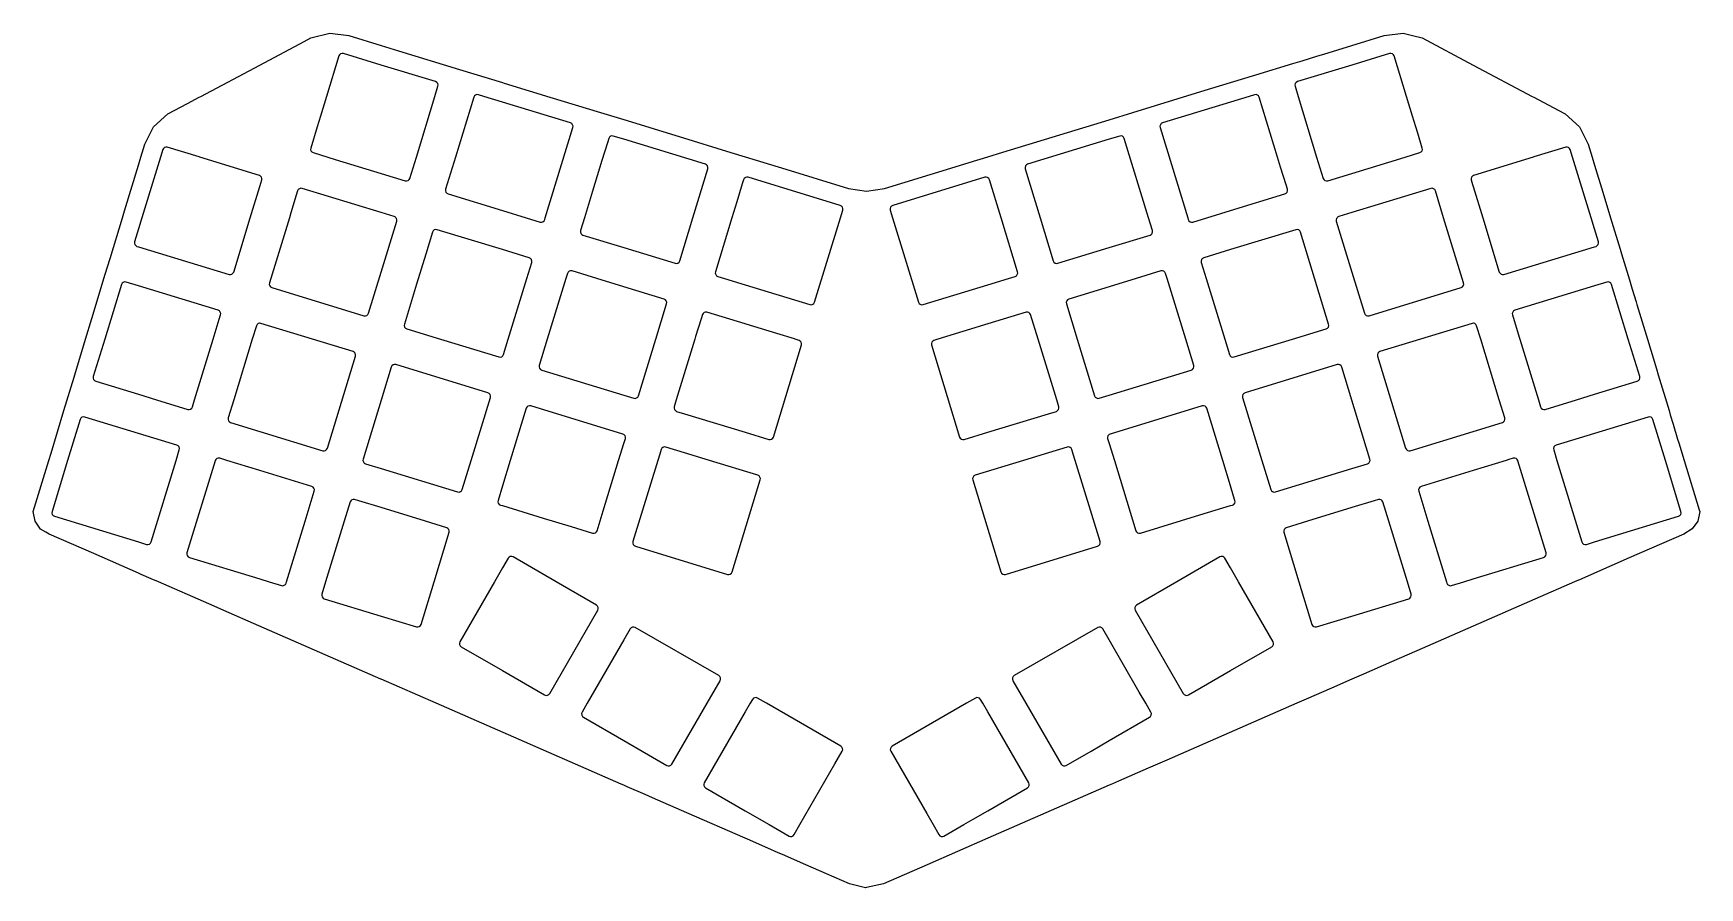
# Model space of a CAD drawing. Header units: millimetres. Extents: x -113 to 112, y 59 to 174.
import ezdxf

# ---------------------------------------------------------------- set-up
doc = ezdxf.new("R2010")
doc.units = ezdxf.units.MM
doc.layers.get('0').update_dxf_attribs({"linetype": 'CONTINUOUS'})

msp = doc.modelspace()

# ---------------------------------------------------------------- linework, layer by layer
at = {"color": 7}
for points in [[(98.53726, 152.728653), (99.593813, 149.246155), (100.88294, 144.99704), (101.07176, 144.374653), (102.13794, 140.860874), (102.51406, 139.621332), (103.03176, 137.915153), (103.14204, 137.551712), (104.56497, 132.862154), (105.77776, 128.865153), (106.02835, 128.039287), (107.49449, 123.207196), (107.6624, 122.653796), (108.04292, 121.399695), (108.6559, 119.379437), (108.80876, 118.875653), (109.53612, 116.478153), (111.55899, 109.810482), (111.62829, 109.582153), (111.36529, 108.303152), (110.61829, 107.232152), (109.50929, 106.543152), (102.12929, 103.318653), (97.432294, 101.266526), (95.700826, 100.510046), (94.748914, 100.094152), (89.387296, 97.751653), (73.419301, 90.774996), (70.001912, 89.281887), (66.255795, 87.645153), (64.664296, 86.949827), (61.910714, 85.746788), (58.504048, 84.258415), (57.249162, 83.710151), (39.691262, 76.039104), (37.138234, 74.923687), (33.140813, 73.177223), (32.337263, 72.826153), (31.896265, 72.633484), (15.512264, 65.475387), (7.320264, 61.896339), (1.428263, 59.322155), (-0.871737, 58.829704), (-0.995737, 58.803154), (-3.171737, 59.322155), (-6.271134, 60.676285), (-9.063737, 61.896377), (-12.205631, 63.269077), (-12.789999, 63.524387), (-14.193449, 64.137558), (-16.925314, 65.331115), (-17.255738, 65.475475), (-25.115622, 68.909473), (-29.771912, 70.943813), (-30.757767, 71.374538), (-33.187323, 72.436012), (-33.639739, 72.633674), (-33.988738, 72.786152), (-58.992098, 83.710151), (-66.40774, 86.950056), (-66.45374, 86.970156), (-83.638735, 94.478153), (-86.93925, 95.920299), (-89.677233, 97.116653), (-96.492411, 100.094152), (-97.444285, 100.510019), (-98.799983, 101.102314), (-99.175738, 101.266477), (-105.21424, 103.904653), (-111.25274, 106.543152), (-111.69696, 106.801336), (-112.39174, 107.205153), (-113.14474, 108.285153), (-113.37174, 109.582153), (-111.27964, 116.478153), (-110.97474, 117.483153), (-109.23794, 123.207188), (-107.86224, 127.741153), (-107.77174, 128.039274), (-106.30831, 132.862154), (-105.4637, 135.645653), (-103.65104, 141.620512), (-103.0107, 143.731153), (-101.33729, 149.246155), (-101.0507, 150.190655), (-99.175698, 156.370254), (-98.851677, 157.438152), (-98.320694, 159.188152), (-97.1307, 161.506153), (-95.207696, 163.266151), (-92.533318, 164.688087), (-90.983697, 165.512005), (-90.761483, 165.630153), (-82.791695, 169.867592), (-76.802498, 173.051979), (-75.878701, 173.543152), (-73.344697, 174.153152), (-70.756699, 173.844154), (-66.4077, 172.514671), (-64.062195, 171.797653), (-55.810696, 169.274654), (-50.023697, 167.505249), (-49.783925, 167.431939), (-46.401196, 166.397652), (-43.638077, 165.552991), (-36.808198, 163.465154), (-33.639699, 162.496434), (-26.161698, 160.210152), (-19.177197, 158.074654), (-17.255698, 157.487202), (-15.777981, 157.035424), (-12.349197, 155.987153), (-3.286697, 153.216153), (-3.284377, 153.215798), (-0.871737, 152.847152), (1.543263, 153.216152), (10.536763, 155.965652), (12.985631, 156.71439), (15.512264, 157.486904), (17.521263, 158.101154), (31.896265, 162.496067), (35.111764, 163.479152), (44.289762, 166.285152), (48.280263, 167.505218), (51.707761, 168.553154), (56.686479, 170.075302), (57.945104, 170.460106), (60.054296, 171.10495), (60.867761, 171.353653), (64.664266, 172.514438), (69.013265, 173.844154), (69.014143, 173.844257), (71.601263, 174.153152), (72.85626, 173.851043), (74.135267, 173.543152), (81.048261, 169.867592), (89.018049, 165.630153), (89.240263, 165.512005), (92.540296, 163.757416), (93.464262, 163.266151), (95.387266, 161.506153), (96.576414, 159.189804), (96.57726, 159.188104), (97.108266, 157.438104), (97.432264, 156.370313)], [(-59.062703, 167.628153), (-66.407704, 169.873834), (-71.494702, 171.429151), (-71.688702, 171.449151), (-71.875699, 171.393151), (-72.0267, 171.26915), (-72.1197, 171.097149), (-73.790759, 165.63015), (-74.599696, 162.983636), (-75.04275, 161.53415), (-75.919696, 158.66515), (-75.939696, 158.47115), (-75.883696, 158.28415), (-75.759695, 158.133149), (-75.587698, 158.041149), (-74.599692, 157.739074), (-73.615454, 157.438148), (-72.623702, 157.134929), (-68.466856, 155.863998), (-66.407698, 155.234424), (-63.155695, 154.24015), (-62.961695, 154.22115), (-62.775694, 154.27715), (-62.623694, 154.400151), (-62.531694, 154.572152), (-61.655435, 157.438149), (-59.150785, 165.63015), (-58.730695, 167.004151), (-58.711695, 167.198151), (-58.767695, 167.385151), (-58.890696, 167.536149)], [(72.047323, 165.630153), (70.376264, 171.097152), (70.283264, 171.269153), (70.132263, 171.393154), (69.945266, 171.449154), (69.751266, 171.429154), (64.664268, 169.873837), (57.319267, 167.628156), (57.147266, 167.536156), (57.024265, 167.385158), (56.968265, 167.198158), (56.987265, 167.004158), (57.407355, 165.630157), (59.912005, 157.438156), (60.788264, 154.572159), (60.880264, 154.400158), (61.032264, 154.277157), (61.218265, 154.221157), (61.412265, 154.240157), (64.664268, 155.234431), (71.872024, 157.438155), (72.856262, 157.739081), (73.844268, 158.041156), (74.016265, 158.133156), (74.140266, 158.284157), (74.196266, 158.471157), (74.176266, 158.665157), (73.565731, 160.662586), (73.299314, 161.534153), (72.85626, 162.983639)], [(-53.809707, 165.699154), (-53.846827, 165.630154), (-53.901697, 165.528153), (-56.375162, 157.438153), (-57.702699, 153.096154), (-57.721699, 152.901154), (-57.665699, 152.715154), (-57.542701, 152.564153), (-57.370701, 152.471153), (-50.0237, 150.224857), (-46.822635, 149.246155), (-44.938701, 148.670154), (-44.744701, 148.651154), (-44.557701, 148.707154), (-44.4067, 148.831155), (-44.3137, 149.002152), (-44.23912, 149.246156), (-40.513702, 161.434155), (-40.493702, 161.628156), (-40.549702, 161.815156), (-40.673699, 161.966153), (-40.8457, 162.059153), (-50.023701, 164.865264), (-52.525437, 165.630152), (-53.277699, 165.860152), (-53.471699, 165.879152), (-53.6587, 165.823152)], [(50.782001, 165.630162), (48.280265, 164.865274), (39.102264, 162.059163), (38.930263, 161.966163), (38.806266, 161.815166), (38.750266, 161.628166), (38.770266, 161.434165), (42.495684, 149.246166), (42.570264, 149.002162), (42.663264, 148.831165), (42.814265, 148.707164), (43.001265, 148.651164), (43.195265, 148.670164), (45.079199, 149.246165), (48.280264, 150.224867), (55.627265, 152.471163), (55.799265, 152.564163), (55.922263, 152.715164), (55.978263, 152.901164), (55.959263, 153.096164), (55.778199, 153.688373), (55.047249, 156.079105), (54.631726, 157.438163), (52.158261, 165.528163), (52.103391, 165.630164), (52.066271, 165.699164), (51.91527, 165.823164), (51.728269, 165.879164), (51.534269, 165.860164)], [(-26.096704, 143.433148), (-24.319418, 149.24615), (-22.295704, 155.865149), (-22.276704, 156.059149), (-22.332704, 156.24615), (-22.455704, 156.397147), (-22.627705, 156.489147), (-33.639706, 159.855991), (-35.059704, 160.290145), (-35.253704, 160.309145), (-35.440704, 160.253145), (-35.591705, 160.130143), (-35.683705, 159.958143), (-35.864762, 159.365957), (-36.590146, 156.993425), (-37.861005, 152.836808), (-38.958825, 149.246145), (-39.484704, 147.526143), (-39.504704, 147.332143), (-39.447704, 147.145143), (-39.324703, 146.994144), (-39.152702, 146.902144), (-33.639706, 145.216582), (-26.720705, 143.101143), (-26.526705, 143.081143), (-26.339704, 143.137143), (-26.188703, 143.261144)], [(33.848272, 160.130164), (33.697271, 160.253166), (33.510271, 160.309166), (33.316416, 160.290176), (33.316271, 160.29016), (31.896273, 159.856006), (20.884272, 156.489162), (20.712271, 156.397162), (20.589271, 156.246165), (20.532271, 156.059164), (20.552271, 155.865164), (22.575985, 149.246165), (24.353271, 143.433163), (24.445271, 143.261164), (24.596272, 143.137163), (24.783273, 143.081163), (24.977273, 143.101163), (31.896274, 145.216602), (37.40927, 146.902164), (37.581271, 146.994164), (37.704272, 147.145163), (37.761272, 147.332163), (37.741272, 147.526163), (37.215383, 149.246155), (33.940263, 159.958153)], [(-96.215804, 157.438157), (-98.72045, 149.24616), (-99.175696, 147.75718), (-99.707694, 146.017158), (-99.726694, 145.823157), (-99.670694, 145.636159), (-99.547693, 145.485158), (-99.375688, 145.393158), (-99.175691, 145.332008), (-86.943689, 141.592157), (-86.749688, 141.573157), (-86.562692, 141.629157), (-86.411691, 141.752158), (-86.318691, 141.924157), (-84.080631, 149.24616), (-82.79169, 153.463017), (-82.518695, 154.356156), (-82.498695, 154.550157), (-82.554695, 154.737157), (-82.678695, 154.888158), (-82.791694, 154.948598), (-82.850694, 154.980148), (-90.889474, 157.438148), (-90.983694, 157.466958), (-95.281698, 158.781148), (-95.476697, 158.801148), (-95.662694, 158.745148), (-95.813695, 158.621152), (-95.906695, 158.449151)], [(81.10626, 154.980104), (81.04826, 154.948904), (80.935261, 154.888104), (80.811261, 154.737103), (80.755261, 154.550103), (80.775261, 154.356102), (80.956246, 153.763985), (81.048256, 153.462963), (82.337197, 149.246106), (84.575257, 141.924103), (84.668257, 141.752104), (84.819258, 141.629103), (85.006254, 141.573103), (85.200255, 141.592103), (97.432257, 145.331954), (97.632254, 145.393104), (97.804259, 145.485104), (97.92726, 145.636105), (97.98326, 145.823103), (97.96426, 146.017104), (97.432262, 147.757126), (96.977016, 149.246106), (94.47237, 157.438103), (94.163265, 158.449105), (94.070265, 158.621106), (93.919264, 158.745102), (93.733267, 158.801102), (93.538268, 158.781102), (89.240264, 157.467015), (89.145694, 157.438105)], [(-77.862414, 152.311996), (-78.595149, 149.915436), (-78.799777, 149.246155), (-81.489703, 140.448152), (-81.509703, 140.254152), (-81.452703, 140.067154), (-81.329702, 139.916153), (-81.157705, 139.823153), (-68.725698, 136.022155), (-68.531706, 136.003155), (-68.344702, 136.059155), (-68.193701, 136.183156), (-68.101701, 136.354155), (-66.407701, 141.894753), (-64.300699, 148.786155), (-64.280699, 148.981154), (-64.337699, 149.167155), (-64.402049, 149.246155), (-64.460699, 149.318155), (-64.6327, 149.411155), (-66.407701, 149.953849), (-77.064699, 153.212157), (-77.258699, 153.231157), (-77.445695, 153.175157), (-77.596696, 153.05116), (-77.688696, 152.880158)], [(-17.222702, 154.683155), (-17.255702, 154.656275), (-17.373702, 154.560155), (-17.466702, 154.388154), (-17.64001, 153.821317), (-18.381638, 151.395661), (-19.038834, 149.246156), (-21.267703, 141.956155), (-21.286703, 141.762154), (-21.230703, 141.575154), (-21.106705, 141.424153), (-20.935703, 141.332153), (-20.026443, 141.054153), (-17.255705, 140.207018), (-8.503704, 137.531152), (-8.309704, 137.512152), (-8.122704, 137.568152), (-7.971704, 137.691151), (-7.878704, 137.863152), (-4.398428, 149.246154), (-4.077704, 150.295153), (-4.058704, 150.489154), (-4.114704, 150.676154), (-4.238704, 150.827151), (-4.409704, 150.919151), (-16.841704, 154.72015), (-17.036705, 154.74015)], [(15.2923, 154.740154), (15.0983, 154.720154), (2.6663, 150.919155), (2.4953, 150.827155), (2.3713, 150.676158), (2.3153, 150.489158), (2.3343, 150.295157), (2.655025, 149.246158), (6.1353, 137.863153), (6.2283, 137.691152), (6.3793, 137.568153), (6.5663, 137.512153), (6.7603, 137.531153), (15.512301, 140.207019), (18.283039, 141.054154), (19.192299, 141.332154), (19.193499, 141.332791), (19.363314, 141.424151), (19.487312, 141.575152), (19.543312, 141.762152), (19.524312, 141.956153), (17.295443, 149.246154), (15.723311, 154.388152), (15.630311, 154.560153), (15.512311, 154.656273), (15.479311, 154.683153)], [(75.321264, 153.212154), (64.664266, 149.953846), (62.889265, 149.411152), (62.717264, 149.318152), (62.658614, 149.246152), (62.594264, 149.167152), (62.537264, 148.981151), (62.557264, 148.786152), (64.664266, 141.89475), (66.358266, 136.354152), (66.450266, 136.183153), (66.601267, 136.059152), (66.788271, 136.003152), (66.982263, 136.022152), (79.41427, 139.82315), (79.586267, 139.91615), (79.709268, 140.067151), (79.766268, 140.254149), (79.746268, 140.448149), (77.056342, 149.246152), (75.945273, 152.88015), (75.853273, 153.051152), (75.702272, 153.175149), (75.515276, 153.231149)], [(-46.414694, 143.841148), (-50.023695, 144.944574), (-58.846693, 147.642147), (-59.040694, 147.661147), (-59.227694, 147.605147), (-59.378695, 147.482146), (-59.471695, 147.310147), (-60.386677, 144.31671), (-61.617386, 140.290348), (-63.271699, 134.878146), (-63.291699, 134.684145), (-63.235699, 134.497145), (-63.111703, 134.346146), (-62.939702, 134.254146), (-58.387227, 132.862148), (-50.508702, 130.453147), (-50.313702, 130.433147), (-50.127702, 130.489147), (-50.023701, 130.574547), (-49.976701, 130.613147), (-49.883701, 130.785147), (-49.248672, 132.862148), (-46.744022, 141.054147), (-46.082699, 143.217147), (-46.063699, 143.411148), (-46.119699, 143.598148), (-46.242696, 143.749147)], [(61.196263, 134.254152), (61.368264, 134.346152), (61.49226, 134.497151), (61.54826, 134.684151), (61.52826, 134.878152), (57.728256, 147.310153), (57.635256, 147.482152), (57.484255, 147.605153), (57.297255, 147.661153), (57.103254, 147.642153), (48.280256, 144.94458), (44.671255, 143.841154), (44.499254, 143.749154), (44.376257, 143.598155), (44.320257, 143.411155), (44.339257, 143.217154), (45.00058, 141.054154), (47.50523, 132.862155), (48.140259, 130.785154), (48.233259, 130.613154), (48.280259, 130.574554), (48.38426, 130.489154), (48.57026, 130.433154), (48.764261, 130.453154), (56.643419, 132.862155)], [(-31.666708, 125.215141), (-29.32869, 132.862142), (-27.865707, 137.647142), (-27.845707, 137.841142), (-27.901707, 138.02814), (-28.025705, 138.179141), (-28.197706, 138.271141), (-33.639708, 139.934996), (-37.300116, 141.054142), (-40.629705, 142.072142), (-40.823706, 142.092142), (-41.010706, 142.036142), (-41.161707, 141.912141), (-41.253707, 141.74014), (-41.463447, 141.054141), (-43.968097, 132.862142), (-45.054706, 129.308141), (-45.073706, 129.114141), (-45.017706, 128.927141), (-44.894705, 128.776141), (-44.722708, 128.684141), (-33.639708, 125.295588), (-32.290707, 124.88314), (-32.096706, 124.86414), (-31.909706, 124.920141), (-31.758705, 125.04314)], [(35.556673, 141.054153), (31.896265, 139.935007), (26.454263, 138.271152), (26.282262, 138.179152), (26.158264, 138.028151), (26.102264, 137.841153), (26.122264, 137.647153), (27.585247, 132.862153), (29.923265, 125.215152), (30.015265, 125.043151), (30.166266, 124.920152), (30.353266, 124.864151), (30.547267, 124.883151), (31.896268, 125.295599), (42.979268, 128.684151), (43.151265, 128.776151), (43.274266, 128.927151), (43.330266, 129.114151), (43.311266, 129.308151), (42.224657, 132.862152), (39.720007, 141.054151), (39.510267, 141.74015), (39.418267, 141.912151), (39.267266, 142.036152), (39.080266, 142.092152), (38.886265, 142.072152)], [(-88.419686, 136.763141), (-99.17569, 140.051715), (-100.851689, 140.564141), (-101.045689, 140.583141), (-101.232689, 140.527141), (-101.383689, 140.404142), (-101.475689, 140.232141), (-103.729019, 132.862142), (-105.276689, 127.800141), (-105.296689, 127.606141), (-105.240689, 127.419141), (-105.116689, 127.268141), (-104.944689, 127.175141), (-99.17569, 125.411772), (-96.749382, 124.670141), (-92.512688, 123.375141), (-92.318688, 123.355141), (-92.131691, 123.411141), (-91.98069, 123.535141), (-91.88869, 123.707141), (-91.594264, 124.670141), (-89.08961, 132.862141), (-88.260448, 135.574114), (-88.087695, 136.139139), (-88.068695, 136.33314), (-88.124695, 136.51914), (-88.247696, 136.671141)], [(87.267481, 133.119601), (87.346191, 132.862149), (89.850845, 124.670148), (90.145271, 123.707148), (90.237271, 123.535148), (90.388272, 123.411148), (90.575269, 123.355148), (90.769269, 123.375148), (95.005963, 124.670148), (97.432271, 125.411779), (103.20127, 127.175148), (103.37327, 127.268148), (103.49727, 127.419148), (103.55327, 127.606148), (103.53327, 127.800148), (101.9856, 132.862149), (99.73227, 140.232148), (99.64027, 140.404149), (99.48927, 140.527148), (99.30227, 140.583148), (99.108273, 140.564148), (97.432271, 140.051722), (86.676267, 136.763148), (86.504269, 136.671148), (86.381268, 136.519147), (86.325268, 136.333147), (86.344268, 136.139146)], [(-83.258692, 134.66215), (-83.809031, 132.862151), (-86.313677, 124.67015), (-87.059695, 122.23015), (-87.078695, 122.03615), (-87.022695, 121.84915), (-86.899694, 121.69815), (-86.727697, 121.60615), (-82.791692, 120.402744), (-74.295698, 117.80515), (-74.101697, 117.78515), (-73.914693, 117.84215), (-73.763692, 117.96515), (-73.670702, 118.13715), (-69.870699, 130.56915), (-69.850689, 130.76315), (-69.906699, 130.95015), (-70.030692, 131.10115), (-70.202696, 131.19315), (-75.66152, 132.862151), (-82.634695, 134.994151), (-82.791693, 135.010341), (-82.828693, 135.014141), (-83.01469, 134.957141), (-83.16669, 134.834142)], [(-23.209412, 135.602989), (-23.942145, 133.206424), (-24.047408, 132.862144), (-26.552056, 124.670143), (-26.836703, 123.739143), (-26.856703, 123.545142), (-26.800703, 123.358143), (-26.676702, 123.207143), (-26.504701, 123.114143), (-25.447702, 122.790972), (-17.255703, 120.286323), (-14.072702, 119.313142), (-13.878702, 119.294142), (-13.691702, 119.350142), (-13.540702, 119.474143), (-13.448702, 119.645143), (-9.647702, 132.077143), (-9.628702, 132.271143), (-9.684702, 132.458143), (-9.807702, 132.609144), (-9.979702, 132.702144), (-10.503017, 132.862144), (-10.571427, 132.883054), (-12.972929, 133.617295), (-17.101043, 134.879439), (-17.255708, 134.926729), (-22.411708, 136.503142), (-22.605706, 136.522142), (-22.792707, 136.466142), (-22.943708, 136.342141), (-23.035708, 136.171142)], [(11.797297, 119.474153), (11.948297, 119.350152), (12.135297, 119.294152), (12.329297, 119.313153), (15.512298, 120.286333), (23.704297, 122.790982), (24.761296, 123.114153), (24.933297, 123.207153), (25.057298, 123.358153), (25.113298, 123.545153), (25.093298, 123.739153), (24.808651, 124.670153), (22.304003, 132.862154), (21.292298, 136.171154), (21.200298, 136.342153), (21.049297, 136.466154), (20.862296, 136.522154), (20.673255, 136.503634), (20.668255, 136.503148), (15.512255, 134.926735), (8.759569, 132.862149), (8.236254, 132.702149), (8.064254, 132.609149), (7.941254, 132.458148), (7.885254, 132.271148), (7.904254, 132.077148), (11.705254, 119.645148)], [(68.28726, 131.101153), (68.163267, 130.950153), (68.107257, 130.763153), (68.127267, 130.569153), (71.92727, 118.137153), (72.02026, 117.965153), (72.171261, 117.842153), (72.358265, 117.785153), (72.552266, 117.805153), (81.04826, 120.402747), (84.984265, 121.606152), (85.156262, 121.698152), (85.279263, 121.849153), (85.335263, 122.036153), (85.316263, 122.230153), (84.570245, 124.670153), (82.065599, 132.862154), (81.51526, 134.662153), (81.42326, 134.834154), (81.27126, 134.957153), (81.085263, 135.014153), (81.048263, 135.010353), (80.891265, 134.994163), (73.91809, 132.862163), (68.459266, 131.193162)], [(-65.040707, 129.092153), (-66.407711, 124.621081), (-68.841709, 116.660153), (-68.860469, 116.478152), (-68.861669, 116.466152), (-68.804669, 116.279152), (-68.681668, 116.128152), (-68.50967, 116.036152), (-66.407673, 115.39348), (-56.077671, 112.235153), (-55.883671, 112.216153), (-55.696671, 112.272153), (-55.545707, 112.395152), (-55.453707, 112.567153), (-54.257944, 116.478152), (-51.652704, 124.999152), (-51.632704, 125.193153), (-51.689704, 125.380153), (-51.812705, 125.531153), (-51.984702, 125.623153), (-64.416701, 129.424153), (-64.610701, 129.444153), (-64.797702, 129.388153), (-64.948706, 129.264153)], [(50.069268, 125.531153), (49.946267, 125.380153), (49.889267, 125.193153), (49.909267, 124.999152), (52.514501, 116.478153), (53.710264, 112.567153), (53.802264, 112.395153), (53.953265, 112.272153), (54.140265, 112.216153), (54.334265, 112.235153), (64.664266, 115.39348), (66.766263, 116.036153), (66.938261, 116.128153), (67.061262, 116.279153), (67.118262, 116.466153), (67.117062, 116.478153), (67.098302, 116.660153), (64.664304, 124.621081), (63.2973, 129.092153), (63.2053, 129.264153), (63.054296, 129.388153), (62.867295, 129.444153), (62.673295, 129.424153), (50.241296, 125.623153)], [(-46.198698, 123.855145), (-46.392698, 123.874145), (-46.579698, 123.818145), (-46.730708, 123.695153), (-46.823708, 123.523153), (-48.977669, 116.478152), (-50.023708, 113.056854), (-50.624706, 111.091152), (-50.643706, 110.897153), (-50.587706, 110.710152), (-50.463705, 110.559152), (-50.292707, 110.466152), (-50.023706, 110.383929), (-44.536772, 108.706779), (-40.740297, 107.546337), (-37.860704, 106.666153), (-37.665705, 106.646153), (-37.479708, 106.702153), (-37.328707, 106.826152), (-37.235707, 106.997153), (-36.418435, 109.670224), (-34.336956, 116.478152), (-33.63971, 118.758655), (-33.434708, 119.429153), (-33.415708, 119.624152), (-33.471708, 119.810153), (-33.595709, 119.961153), (-33.639709, 119.985083), (-33.766708, 120.054153)], [(31.896299, 118.758655), (32.593549, 116.478152), (35.492299, 106.997153), (35.585299, 106.826152), (35.7363, 106.702153), (35.922297, 106.646153), (36.117296, 106.666153), (44.149107, 109.121178), (48.280298, 110.383929), (48.549299, 110.466152), (48.720297, 110.559152), (48.844298, 110.710152), (48.900298, 110.897153), (48.881298, 111.091152), (48.700239, 111.683363), (48.280301, 113.056854), (47.234262, 116.478152), (45.080301, 123.523153), (44.987301, 123.695153), (44.8363, 123.818153), (44.6493, 123.874153), (44.4553, 123.855153), (32.0233, 120.054153), (31.896302, 119.985083), (31.852302, 119.961153), (31.728301, 119.810153), (31.672301, 119.624153), (31.691301, 119.429153)], [(-93.989702, 118.545153), (-99.175707, 120.130737), (-106.421709, 122.346153), (-106.615709, 122.366153), (-106.802709, 122.309153), (-106.953709, 122.186153), (-107.045709, 122.014153), (-108.738299, 116.478153), (-110.846709, 109.582153), (-110.866709, 109.388153), (-110.809709, 109.201153), (-110.686709, 109.050153), (-110.514709, 108.958153), (-99.175707, 105.49133), (-98.082705, 105.157153), (-97.888704, 105.137153), (-97.701708, 105.194153), (-97.550707, 105.317153), (-97.458707, 105.489153), (-94.098897, 116.478153), (-93.657712, 117.921153), (-93.657697, 117.921303), (-93.637707, 118.115153), (-93.694707, 118.302153), (-93.817708, 118.453153)], [(91.914266, 117.921153), (92.355451, 116.478153), (95.715261, 105.489153), (95.807261, 105.317153), (95.958262, 105.194153), (96.145258, 105.137153), (96.339259, 105.157153), (97.432261, 105.49133), (108.77126, 108.958153), (108.94326, 109.050153), (109.06626, 109.201153), (109.12326, 109.388152), (109.10326, 109.582153), (106.99485, 116.478153), (105.30226, 122.014152), (105.21026, 122.186153), (105.05926, 122.309153), (104.87226, 122.366153), (104.67826, 122.346153), (97.432264, 120.130737), (92.246259, 118.545152), (92.074262, 118.453152), (91.951261, 118.302152), (91.894261, 118.115152)], [(-28.175706, 118.304141), (-28.362704, 118.248141), (-28.513705, 118.125141), (-28.605705, 117.953141), (-28.790749, 117.347918), (-29.056678, 116.478152), (-32.406707, 105.521153), (-32.425707, 105.327153), (-32.369707, 105.140153), (-32.246708, 104.989153), (-32.074707, 104.897153), (-19.642708, 101.096153), (-19.448708, 101.076153), (-19.261707, 101.133153), (-19.110708, 101.256153), (-19.018708, 101.428153), (-15.217707, 113.860153), (-15.197707, 114.054153), (-15.253707, 114.241153), (-15.377707, 114.392153), (-15.549707, 114.484153), (-22.071519, 116.478152), (-25.447707, 117.510399), (-27.981708, 118.285153)], [(23.7043, 117.510399), (20.328112, 116.478152), (13.8063, 114.484153), (13.6343, 114.392152), (13.5103, 114.241152), (13.4543, 114.054153), (13.4743, 113.860152), (17.275299, 101.428153), (17.367299, 101.256153), (17.518298, 101.133153), (17.705299, 101.076153), (17.899299, 101.096153), (30.331298, 104.897153), (30.503299, 104.989153), (30.626298, 105.140153), (30.682298, 105.327153), (30.663298, 105.521153), (27.313269, 116.478152), (27.047341, 117.34793), (26.862297, 117.953153), (26.770297, 118.125152), (26.619296, 118.248153), (26.432298, 118.304153), (26.238298, 118.285152)], [(-88.735695, 116.616141), (-88.810315, 116.478141), (-88.828705, 116.444141), (-92.628708, 104.012141), (-92.648708, 103.818141), (-92.592708, 103.632141), (-92.468707, 103.480141), (-92.29671, 103.388141), (-82.791705, 100.482051), (-81.52296, 100.09414), (-79.864703, 99.58714), (-79.670711, 99.56814), (-79.484706, 99.62414), (-79.332706, 99.747139), (-79.240706, 99.91914), (-79.187196, 100.094139), (-76.682542, 108.28614), (-75.439699, 112.351141), (-75.420699, 112.54514), (-75.476699, 112.73214), (-75.599693, 112.88314), (-75.771698, 112.97614), (-82.791694, 115.121893), (-87.228777, 116.478153), (-88.203707, 116.776153), (-88.397707, 116.796153), (-88.584703, 116.740153)], [(85.868146, 116.595164), (85.485334, 116.478153), (81.048261, 115.121906), (74.028265, 112.976153), (73.85626, 112.883153), (73.733266, 112.732152), (73.677266, 112.545152), (73.696266, 112.351153), (74.939109, 108.286152), (77.443763, 100.094152), (77.497273, 99.919153), (77.589273, 99.747152), (77.741273, 99.624153), (77.927278, 99.568153), (78.12127, 99.587153), (79.779527, 100.094153), (81.048272, 100.482064), (90.553277, 103.388154), (90.725274, 103.480154), (90.849275, 103.632154), (90.905275, 103.818154), (90.885275, 104.012154), (87.085264, 116.444153), (87.066874, 116.478153), (86.992254, 116.616153), (86.841253, 116.740153), (86.654257, 116.796153), (86.460257, 116.776153)], [(-57.202707, 106.976153), (-57.258707, 107.162153), (-57.382708, 107.314153), (-57.554705, 107.406153), (-60.43294, 108.286152), (-66.407709, 110.112898), (-69.421679, 111.0344), (-69.986704, 111.207153), (-70.180704, 111.226153), (-70.367708, 111.170153), (-70.518709, 111.047153), (-70.610699, 110.875153), (-71.402272, 108.286152), (-73.906918, 100.094152), (-74.411702, 98.443153), (-74.430702, 98.249153), (-74.374702, 98.062153), (-74.251701, 97.911154), (-74.079704, 97.818154), (-66.407707, 95.473109), (-61.647705, 94.018155), (-61.453705, 93.998155), (-61.266704, 94.054155), (-61.115703, 94.178156), (-61.023703, 94.350155), (-59.267512, 100.094154), (-57.222705, 106.782155)], [(68.867252, 110.875147), (68.775262, 111.047147), (68.624261, 111.170148), (68.437257, 111.226148), (68.243257, 111.207148), (67.678232, 111.034395), (64.664262, 110.112893), (58.689493, 108.286147), (55.811258, 107.406148), (55.639261, 107.314148), (55.51526, 107.162148), (55.45926, 106.976148), (55.47926, 106.782147), (57.524067, 100.094147), (59.280258, 94.350148), (59.372258, 94.178149), (59.523259, 94.054148), (59.71026, 93.998148), (59.90426, 94.018148), (64.664262, 95.473102), (72.336297, 97.818153), (72.508294, 97.911153), (72.631295, 98.062152), (72.687295, 98.249152), (72.668295, 98.443152), (72.163514, 100.094152), (69.658868, 108.286152)], [(-44.329706, 84.829153), (-44.144705, 84.766153), (-43.950705, 84.779153), (-43.775705, 84.865153), (-43.646708, 85.012154), (-37.146708, 96.270154), (-37.083708, 96.455153), (-37.096708, 96.649154), (-37.182708, 96.824155), (-37.329706, 96.953153), (-42.769918, 100.094152), (-48.587706, 103.453153), (-48.772707, 103.516153), (-48.967707, 103.503153), (-49.142706, 103.417153), (-49.270704, 103.270153), (-50.023706, 101.965957), (-51.104425, 100.094152), (-55.770704, 92.012153), (-55.833704, 91.827154), (-55.820704, 91.632152), (-55.734704, 91.457153), (-55.587705, 91.329153), (-50.023705, 88.116682)], [(48.280297, 88.116682), (53.844297, 91.329153), (53.991296, 91.457153), (54.077296, 91.632152), (54.090296, 91.827154), (54.027296, 92.012153), (49.361017, 100.094152), (48.280298, 101.965957), (47.527296, 103.270153), (47.399298, 103.417153), (47.224299, 103.503153), (47.029299, 103.516153), (46.844298, 103.453153), (41.02651, 100.094152), (35.586298, 96.953153), (35.439299, 96.824154), (35.353299, 96.649153), (35.340299, 96.455152), (35.403299, 96.270153), (41.903299, 85.012153), (42.032296, 84.865152), (42.207296, 84.779152), (42.401296, 84.766152), (42.586297, 84.829152)], [(-32.773706, 93.745153), (-33.639708, 92.245241), (-38.567587, 83.710151), (-39.273706, 82.487152), (-39.335706, 82.302154), (-39.323706, 82.107155), (-39.236706, 81.932152), (-39.090706, 81.804153), (-33.639706, 78.657203), (-27.831703, 75.304153), (-27.647703, 75.241153), (-27.452703, 75.254153), (-27.277704, 75.340153), (-27.148704, 75.487152), (-22.401014, 83.710151), (-20.648704, 86.745153), (-20.586704, 86.930153), (-20.598704, 87.124153), (-20.685704, 87.299152), (-20.831704, 87.428154), (-32.090705, 93.928154), (-32.274705, 93.991154), (-32.469705, 93.978154), (-32.644706, 93.892154)], [(36.824179, 83.710151), (35.965479, 85.19742), (33.830057, 88.895967), (31.8963, 92.245241), (31.030298, 93.745153), (30.901299, 93.892153), (30.726298, 93.978153), (30.531298, 93.991153), (30.347298, 93.928153), (19.088297, 87.428153), (18.942297, 87.299151), (18.855297, 87.124152), (18.843297, 86.930152), (18.905297, 86.745152), (20.657607, 83.71015), (25.405297, 75.487151), (25.534297, 75.340152), (25.709296, 75.254152), (25.904296, 75.241152), (26.088296, 75.304152), (29.465997, 77.254153), (31.896299, 78.657202), (37.347299, 81.804152), (37.493299, 81.932151), (37.580299, 82.107154), (37.592299, 82.302153), (37.530299, 82.487151)], [(-16.570167, 83.710151), (-17.25571, 82.522793), (-22.775708, 72.962154), (-22.838708, 72.777153), (-22.825708, 72.582153), (-22.739708, 72.407154), (-22.592709, 72.279152), (-17.255709, 69.197746), (-14.014112, 67.326153), (-11.334708, 65.779152), (-11.149708, 65.716152), (-10.954708, 65.729152), (-10.779708, 65.815152), (-10.650708, 65.962151), (-9.863179, 67.32615), (-5.133387, 75.518151), (-4.150708, 77.220151), (-4.088708, 77.405148), (-4.101708, 77.599148), (-4.187708, 77.774151), (-4.334708, 77.903149), (-14.392432, 83.710148), (-15.592708, 84.403149), (-15.777708, 84.466149), (-15.971708, 84.453149), (-16.146708, 84.367149), (-16.275708, 84.22015)], [(21.032297, 72.962154), (15.512299, 82.522793), (14.826756, 83.710151), (14.532298, 84.220154), (14.403298, 84.367153), (14.228298, 84.453153), (14.034298, 84.466153), (13.849298, 84.403153), (12.649022, 83.710152), (2.591298, 77.903152), (2.444298, 77.774154), (2.358298, 77.599151), (2.345298, 77.405151), (2.407298, 77.220154), (7.257287, 68.819973), (8.119769, 67.326153), (8.907298, 65.962154), (9.036298, 65.815155), (9.211298, 65.729155), (9.406298, 65.716155), (9.591298, 65.779155), (12.270702, 67.326156), (13.534761, 68.055983), (15.512299, 69.197749), (20.849299, 72.279155), (20.996298, 72.407157), (21.082298, 72.582156), (21.095298, 72.777156)]]:
    msp.add_lwpolyline(points, close=True, dxfattribs=at)

doc.saveas('drawing.dxf')
